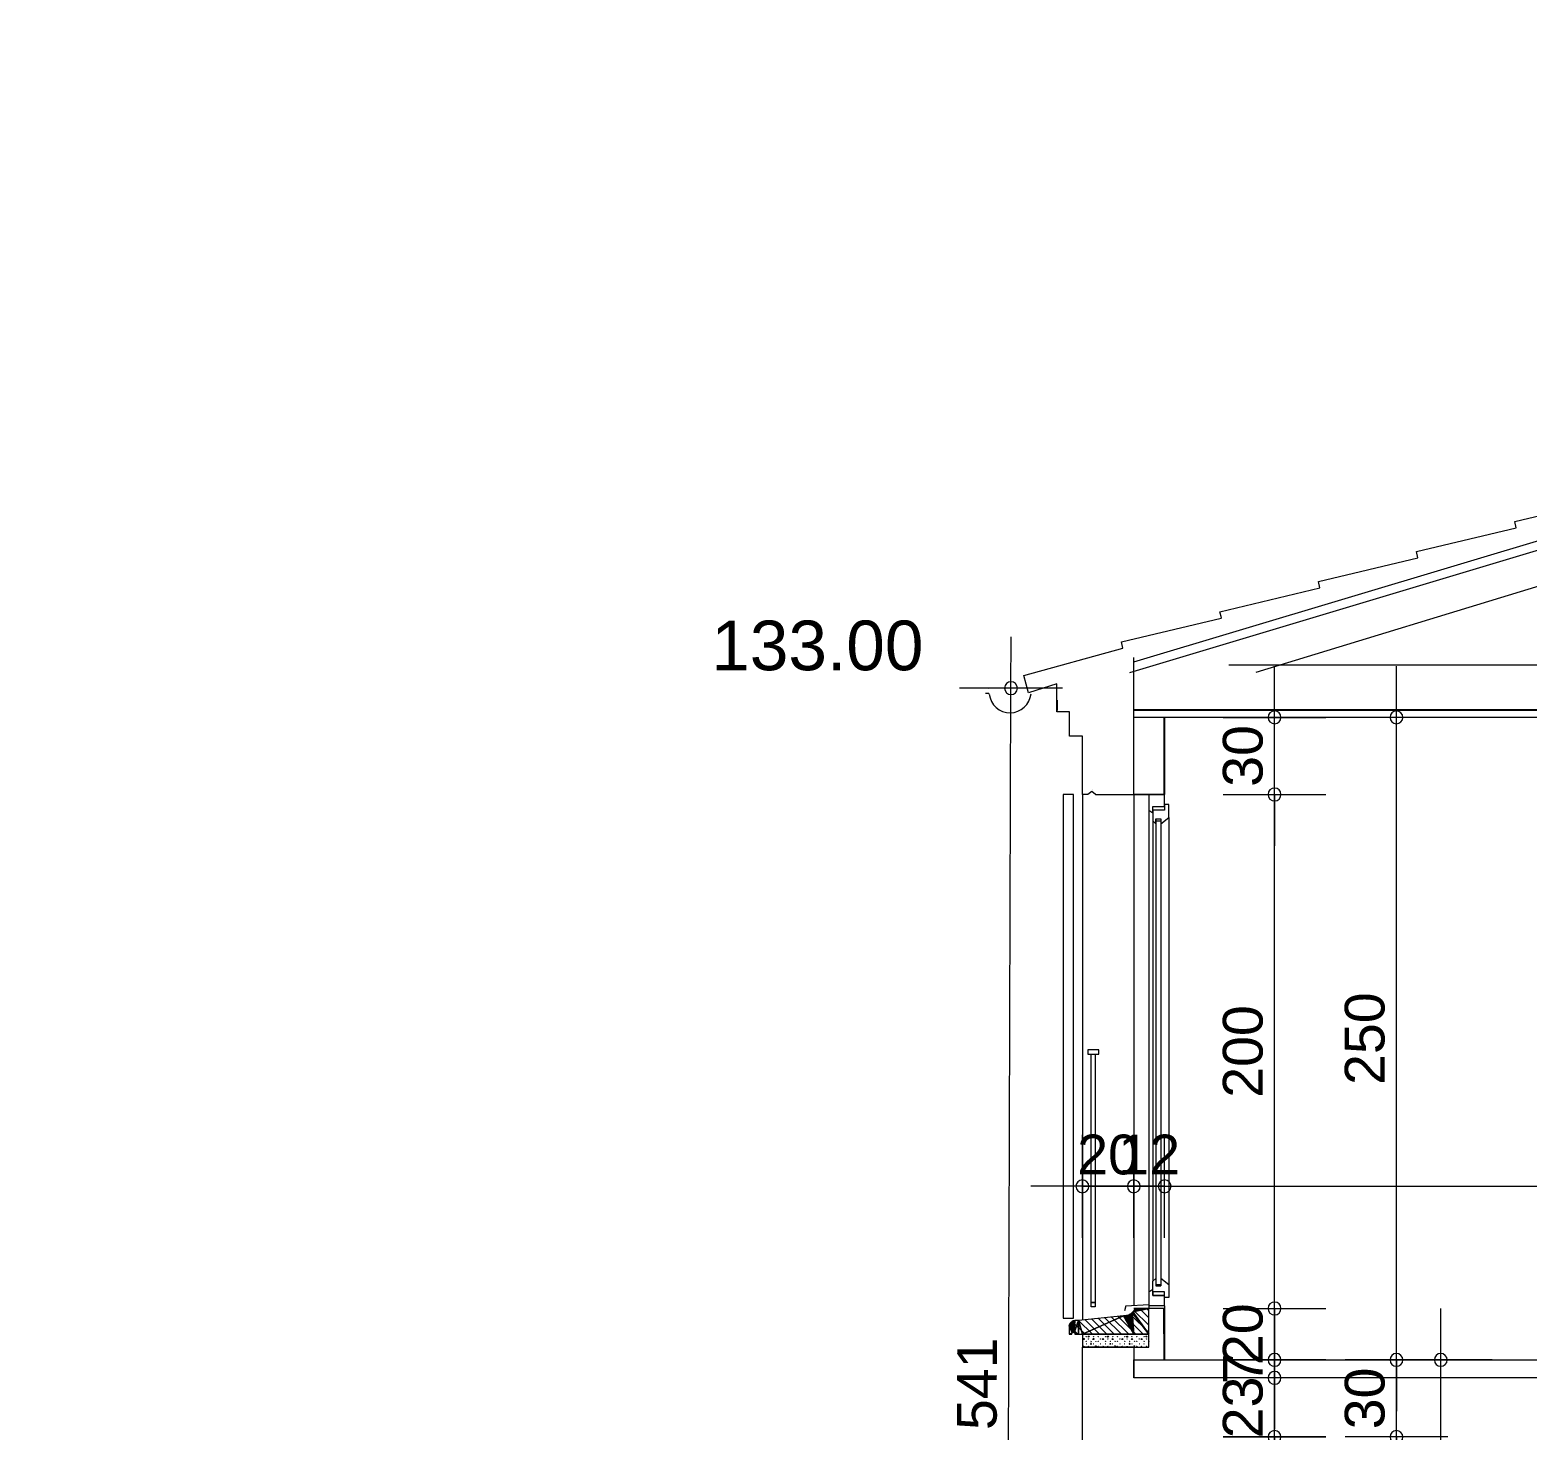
# Model space of a CAD drawing. Header units: metres. Extents: x 1.8 to 61.8, y -53.3 to -11.3.
# Drawn here: x 28.05 to 33.88, y -33.85 to -28.4 of the extents above; entities that cross this region are included whole.
import ezdxf
from ezdxf.enums import TextEntityAlignment as Align

# ---------------------------------------------------------------- set-up
doc = ezdxf.new("R2010")
doc.units = ezdxf.units.M
doc.header["$MEASUREMENT"] = 0
for name, color, linetype in [('Calque commun', 7, 'Continuous'), ('Cotations', 7, 'Continuous'), ('Textes', 7, 'Continuous')]:
    doc.layers.add(name, color=color, linetype=linetype)
doc.styles.add('Arial10', font='arial.ttf', dxfattribs={"height": 0.154626})
doc.styles.add('Arial14', font='arial.ttf', dxfattribs={"height": 0.193282})

# ---------------------------------------------------------------- blocks, each defined once
blk = doc.blocks.new('new167')
at = {"layer": 'Cotations', "color": 14, "linetype": 'Continuous', "lineweight": 9}
blk.add_arc((0, 0), 0.5, 0, 359.9994, dxfattribs=at)
blk = doc.blocks.new('new168')
at = {"layer": 'Cotations', "color": 14, "linetype": 'Continuous', "lineweight": 9}
blk.add_arc((0, 0), 0.5, 0, 359.9994, dxfattribs=at)
blk = doc.blocks.new('DimLine57541')
at = {"layer": 'Cotations', "color": 14, "linetype": 'Continuous', "lineweight": 9}
for p, q in [((32.8973, -33.5783), (32.8973, -33.3783)), ((33.0973, -33.5783), (32.6973, -33.5783)), ((32.8973, -33.6483), (32.8973, -33.5783)), ((33.0973, -33.6483), (32.6973, -33.6483)), ((32.8973, -33.6483), (32.8973, -33.8483))]:
    blk.add_line(p, q, dxfattribs=at)
at = {"layer": 'Cotations', "color": 14, "linetype": 'Continuous', "lineweight": 9, "xscale": 0.05000000074505806, "yscale": 0.05000000074505806, "zscale": 0.05000000074505806}
for name, p, rotation in [('new168', (32.8973, -33.5783), -90.00000000000001), ('new167', (32.8973, -33.6483), 90)]:
    blk.add_blockref(name, p, dxfattribs=dict(at, rotation=rotation))
at = {"layer": 'Cotations', "color": 7, "linetype": 'Continuous', "lineweight": 9, "style": 'Arial10'}
blk.add_text('7', height=0.1546, rotation=90, dxfattribs=at).set_placement((32.8973, -33.6133), align=Align.BOTTOM_CENTER)
blk = doc.blocks.new('new169')
at = {"layer": 'Cotations', "color": 14, "linetype": 'Continuous', "lineweight": 9}
blk.add_arc((0, 0), 0.5, 0, 359.9994, dxfattribs=at)
blk = doc.blocks.new('new170')
at = {"layer": 'Cotations', "color": 14, "linetype": 'Continuous', "lineweight": 9}
blk.add_arc((0, 0), 0.5, 0, 359.9994, dxfattribs=at)
blk = doc.blocks.new('DimLine57547')
at = {"layer": 'Cotations', "color": 14, "linetype": 'Continuous', "lineweight": 9}
for p, q in [((32.8973, -33.6483), (32.8973, -33.4483)), ((33.0973, -33.6483), (32.6973, -33.6483)), ((32.8973, -33.8783), (32.8973, -33.6483)), ((33.0973, -33.8783), (32.6973, -33.8783)), ((32.8973, -33.8783), (32.8973, -34.0783))]:
    blk.add_line(p, q, dxfattribs=at)
at = {"layer": 'Cotations', "color": 14, "linetype": 'Continuous', "lineweight": 9, "xscale": 0.05000000074505806, "yscale": 0.05000000074505806, "zscale": 0.05000000074505806}
for name, p, rotation in [('new170', (32.8973, -33.6483), -90.00000000000001), ('new169', (32.8973, -33.8783), 90)]:
    blk.add_blockref(name, p, dxfattribs=dict(at, rotation=rotation))
at = {"layer": 'Cotations', "color": 7, "linetype": 'Continuous', "lineweight": 9, "style": 'Arial10'}
blk.add_text('23', height=0.15463, rotation=90, dxfattribs=at).set_placement((32.8973, -33.7633), align=Align.BOTTOM_CENTER)
blk = doc.blocks.new('new173')
at = {"layer": 'Cotations', "color": 14, "linetype": 'Continuous', "lineweight": 9}
blk.add_arc((0, 0), 0.5, 0, 359.9994, dxfattribs=at)
blk = doc.blocks.new('new174')
at = {"layer": 'Cotations', "color": 14, "linetype": 'Continuous', "lineweight": 9}
blk.add_arc((0, 0), 0.5, 0, 359.9994, dxfattribs=at)
blk = doc.blocks.new('DimLine57559')
at = {"layer": 'Cotations', "color": 14, "linetype": 'Continuous', "lineweight": 9}
for p, q in [((33.3717, -31.0783), (33.3717, -30.8783)), ((33.5718, -31.0783), (33.1717, -31.0783)), ((33.3717, -33.5783), (33.3717, -31.0783)), ((33.5718, -33.5783), (33.1717, -33.5783)), ((33.3717, -33.5783), (33.3717, -33.7783))]:
    blk.add_line(p, q, dxfattribs=at)
at = {"layer": 'Cotations', "color": 14, "linetype": 'Continuous', "lineweight": 9, "xscale": 0.05000000074505806, "yscale": 0.05000000074505806, "zscale": 0.05000000074505806}
for name, p, rotation in [('new174', (33.3717, -31.0783), -90.00000000000001), ('new173', (33.3717, -33.5783), 90)]:
    blk.add_blockref(name, p, dxfattribs=dict(at, rotation=rotation))
at = {"layer": 'Cotations', "color": 7, "linetype": 'Continuous', "lineweight": 9, "style": 'Arial10'}
blk.add_text('250', height=0.15463, rotation=90, dxfattribs=at).set_placement((33.3717, -32.3283), align=Align.BOTTOM_CENTER)
blk = doc.blocks.new('new175')
at = {"layer": 'Cotations', "color": 14, "linetype": 'Continuous', "lineweight": 9}
blk.add_arc((0, 0), 0.5, 0, 359.9994, dxfattribs=at)
blk = doc.blocks.new('new176')
at = {"layer": 'Cotations', "color": 14, "linetype": 'Continuous', "lineweight": 9}
blk.add_arc((0, 0), 0.5, 0, 359.9994, dxfattribs=at)
blk = doc.blocks.new('DimLine57565')
at = {"layer": 'Cotations', "color": 14, "linetype": 'Continuous', "lineweight": 9}
for p, q in [((33.3717, -33.5783), (33.3717, -33.3783)), ((33.5718, -33.5783), (33.1717, -33.5783)), ((33.3717, -33.8783), (33.3717, -33.5783)), ((33.5718, -33.8783), (33.1717, -33.8783)), ((33.3717, -33.8783), (33.3717, -34.0783))]:
    blk.add_line(p, q, dxfattribs=at)
at = {"layer": 'Cotations', "color": 14, "linetype": 'Continuous', "lineweight": 9, "xscale": 0.05000000074505806, "yscale": 0.05000000074505806, "zscale": 0.05000000074505806}
for name, p, rotation in [('new176', (33.3717, -33.5783), -90.00000000000001), ('new175', (33.3717, -33.8783), 90)]:
    blk.add_blockref(name, p, dxfattribs=dict(at, rotation=rotation))
at = {"layer": 'Cotations', "color": 7, "linetype": 'Continuous', "lineweight": 9, "style": 'Arial10'}
blk.add_text('30', height=0.15463, rotation=90, dxfattribs=at).set_placement((33.3717, -33.7283), align=Align.BOTTOM_CENTER)
blk = doc.blocks.new('new177')
at = {"layer": 'Cotations', "color": 14, "linetype": 'Continuous', "lineweight": 9}
blk.add_arc((0, 0), 0.5, 0, 359.9994, dxfattribs=at)
blk = doc.blocks.new('new178')
at = {"layer": 'Cotations', "color": 14, "linetype": 'Continuous', "lineweight": 9}
blk.add_arc((0, 0), 0.5, 0, 359.9994, dxfattribs=at)
blk = doc.blocks.new('DimLine57571')
at = {"layer": 'Cotations', "color": 14, "linetype": 'Continuous', "lineweight": 9}
for p, q in [((33.3717, -33.8783), (33.3717, -33.6783)), ((33.5718, -33.8783), (33.1717, -33.8783)), ((33.3717, -36.3783), (33.3717, -33.8783)), ((33.5718, -36.3783), (33.1717, -36.3783)), ((33.3717, -36.3783), (33.3717, -36.5783))]:
    blk.add_line(p, q, dxfattribs=at)
at = {"layer": 'Cotations', "color": 14, "linetype": 'Continuous', "lineweight": 9, "xscale": 0.05000000074505806, "yscale": 0.05000000074505806, "zscale": 0.05000000074505806}
for name, p, rotation in [('new178', (33.3717, -33.8783), -90.00000000000001), ('new177', (33.3717, -36.3783), 90)]:
    blk.add_blockref(name, p, dxfattribs=dict(at, rotation=rotation))
at = {"layer": 'Cotations', "color": 7, "linetype": 'Continuous', "lineweight": 9, "style": 'Arial10'}
blk.add_text('250', height=0.15463, rotation=90, dxfattribs=at).set_placement((33.3717, -35.1283), align=Align.BOTTOM_CENTER)
blk = doc.blocks.new('new185')
at = {"layer": 'Cotations', "color": 14, "linetype": 'Continuous', "lineweight": 9}
blk.add_arc((0, 0), 0.5, 0, 359.9994, dxfattribs=at)
blk = doc.blocks.new('new186')
at = {"layer": 'Cotations', "color": 14, "linetype": 'Continuous', "lineweight": 9}
blk.add_arc((0, 0), 0.5, 0, 359.9994, dxfattribs=at)
blk = doc.blocks.new('DimLine57665')
at = {"layer": 'Cotations', "color": 14, "linetype": 'Continuous', "lineweight": 9}
for p, q in [((32.8973, -33.3783), (32.8973, -33.1783)), ((32.6973, -33.3783), (33.0973, -33.3783)), ((32.8973, -33.5783), (32.8973, -33.3783)), ((32.6973, -33.5783), (33.0973, -33.5783)), ((32.8973, -33.5783), (32.8973, -33.7783))]:
    blk.add_line(p, q, dxfattribs=at)
at = {"layer": 'Cotations', "color": 14, "linetype": 'Continuous', "lineweight": 9, "xscale": 0.05000000074505806, "yscale": 0.05000000074505806, "zscale": 0.05000000074505806}
for name, p, rotation in [('new186', (32.8973, -33.3783), -90.00000000000001), ('new185', (32.8973, -33.5783), 90)]:
    blk.add_blockref(name, p, dxfattribs=dict(at, rotation=rotation))
at = {"layer": 'Cotations', "color": 7, "linetype": 'Continuous', "lineweight": 9, "style": 'Arial10'}
blk.add_text('20', height=0.15463, rotation=90, dxfattribs=at).set_placement((32.8973, -33.4783), align=Align.BOTTOM_CENTER)
blk = doc.blocks.new('new187')
at = {"layer": 'Cotations', "color": 14, "linetype": 'Continuous', "lineweight": 9}
blk.add_arc((0, 0), 0.5, 0, 359.9994, dxfattribs=at)
blk = doc.blocks.new('new188')
at = {"layer": 'Cotations', "color": 14, "linetype": 'Continuous', "lineweight": 9}
blk.add_arc((0, 0), 0.5, 0, 359.9994, dxfattribs=at)
blk = doc.blocks.new('DimLine57671')
at = {"layer": 'Cotations', "color": 14, "linetype": 'Continuous', "lineweight": 9}
for p, q in [((32.8973, -31.3783), (32.8973, -31.1783)), ((32.6973, -31.3783), (33.0973, -31.3783)), ((32.8973, -33.3783), (32.8973, -31.3783)), ((32.6973, -33.3783), (33.0973, -33.3783)), ((32.8973, -33.3783), (32.8973, -33.5783))]:
    blk.add_line(p, q, dxfattribs=at)
at = {"layer": 'Cotations', "color": 14, "linetype": 'Continuous', "lineweight": 9, "xscale": 0.05000000074505806, "yscale": 0.05000000074505806, "zscale": 0.05000000074505806}
for name, p, rotation in [('new188', (32.8973, -31.3783), -90.00000000000001), ('new187', (32.8973, -33.3783), 90)]:
    blk.add_blockref(name, p, dxfattribs=dict(at, rotation=rotation))
at = {"layer": 'Cotations', "color": 7, "linetype": 'Continuous', "lineweight": 9, "style": 'Arial10'}
blk.add_text('200', height=0.15463, rotation=90, dxfattribs=at).set_placement((32.8973, -32.3783), align=Align.BOTTOM_CENTER)
blk = doc.blocks.new('new189')
at = {"layer": 'Cotations', "color": 14, "linetype": 'Continuous', "lineweight": 9}
blk.add_arc((0, 0), 0.5, 0, 359.9994, dxfattribs=at)
blk = doc.blocks.new('new190')
at = {"layer": 'Cotations', "color": 14, "linetype": 'Continuous', "lineweight": 9}
blk.add_arc((0, 0), 0.5, 0, 359.9994, dxfattribs=at)
blk = doc.blocks.new('DimLine57677')
at = {"layer": 'Cotations', "color": 14, "linetype": 'Continuous', "lineweight": 9}
for p, q in [((32.8973, -31.0783), (32.8973, -30.8783)), ((32.6973, -31.0783), (33.0973, -31.0783)), ((32.8973, -31.3783), (32.8973, -31.0783)), ((32.6973, -31.3783), (33.0973, -31.3783)), ((32.8973, -31.3783), (32.8973, -31.5783))]:
    blk.add_line(p, q, dxfattribs=at)
at = {"layer": 'Cotations', "color": 14, "linetype": 'Continuous', "lineweight": 9, "xscale": 0.05000000074505806, "yscale": 0.05000000074505806, "zscale": 0.05000000074505806}
for name, p, rotation in [('new190', (32.8973, -31.0783), -90.00000000000001), ('new189', (32.8973, -31.3783), 90)]:
    blk.add_blockref(name, p, dxfattribs=dict(at, rotation=rotation))
at = {"layer": 'Cotations', "color": 7, "linetype": 'Continuous', "lineweight": 9, "style": 'Arial10'}
blk.add_text('30', height=0.15463, rotation=90, dxfattribs=at).set_placement((32.8973, -31.2283), align=Align.BOTTOM_CENTER)
blk = doc.blocks.new('new191')
at = {"layer": 'Cotations', "color": 14, "linetype": 'Continuous', "lineweight": 9}
blk.add_arc((0, 0), 0.5, 0, 359.9994, dxfattribs=at)
blk = doc.blocks.new('new192')
at = {"layer": 'Cotations', "color": 14, "linetype": 'Continuous', "lineweight": 9}
blk.add_arc((0, 0), 0.5, 0, 359.9994, dxfattribs=at)
blk = doc.blocks.new('DimLine57688')
at = {"layer": 'Cotations', "color": 14, "linetype": 'Continuous', "lineweight": 9}
for p, q in [((32.8973, -33.8783), (32.8973, -33.6783)), ((32.6973, -33.8783), (33.0973, -33.8783)), ((32.8973, -34.1783), (32.8973, -33.8783)), ((32.6973, -34.1783), (33.0973, -34.1783)), ((32.8973, -34.1783), (32.8973, -34.3783))]:
    blk.add_line(p, q, dxfattribs=at)
at = {"layer": 'Cotations', "color": 14, "linetype": 'Continuous', "lineweight": 9, "xscale": 0.05000000074505806, "yscale": 0.05000000074505806, "zscale": 0.05000000074505806}
for name, p, rotation in [('new192', (32.8973, -33.8783), -90.00000000000001), ('new191', (32.8973, -34.1783), 90)]:
    blk.add_blockref(name, p, dxfattribs=dict(at, rotation=rotation))
at = {"layer": 'Cotations', "color": 7, "linetype": 'Continuous', "lineweight": 9, "style": 'Arial10'}
blk.add_text('30', height=0.15463, rotation=90, dxfattribs=at).set_placement((32.8973, -34.0283), align=Align.BOTTOM_CENTER)
blk = doc.blocks.new('new209')
at = {"layer": 'Cotations', "color": 14, "linetype": 'Continuous', "lineweight": 9}
blk.add_arc((0, 0), 0.5, 0, 359.9994, dxfattribs=at)
blk = doc.blocks.new('new210')
at = {"layer": 'Cotations', "color": 14, "linetype": 'Continuous', "lineweight": 9}
blk.add_arc((0, 0), 0.5, 0, 359.9994, dxfattribs=at)
blk = doc.blocks.new('DimLine57781')
at = {"layer": 'Cotations', "color": 14, "linetype": 'Continuous', "lineweight": 9}
for p, q in [((33.5442, -33.5783), (33.5442, -33.3783)), ((33.7442, -33.5783), (33.3442, -33.5783)), ((33.5442, -36.3783), (33.5442, -33.5783)), ((33.7442, -36.3783), (33.3442, -36.3783)), ((33.5442, -36.3783), (33.5442, -36.5783))]:
    blk.add_line(p, q, dxfattribs=at)
at = {"layer": 'Cotations', "color": 14, "linetype": 'Continuous', "lineweight": 9, "xscale": 0.05000000074505806, "yscale": 0.05000000074505806, "zscale": 0.05000000074505806}
for name, p, rotation in [('new210', (33.5442, -33.5783), -90.00000000000001), ('new209', (33.5442, -36.3783), 90)]:
    blk.add_blockref(name, p, dxfattribs=dict(at, rotation=rotation))
at = {"layer": 'Cotations', "color": 7, "linetype": 'Continuous', "lineweight": 9, "style": 'Arial10'}
blk.add_text('280', height=0.15463, rotation=90, dxfattribs=at).set_placement((33.5441, -34.9783), align=Align.BOTTOM_CENTER)
blk = doc.blocks.new('new217')
at = {"layer": 'Cotations', "color": 14, "linetype": 'Continuous', "lineweight": 9}
blk.add_arc((0, 0), 0.5, 0, 359.9994, dxfattribs=at)
blk = doc.blocks.new('new218')
at = {"layer": 'Cotations', "color": 14, "linetype": 'Continuous', "lineweight": 9}
blk.add_arc((0, 0), 0.5, 0, 359.9994, dxfattribs=at)
blk = doc.blocks.new('DimLine57805')
at = {"layer": 'Cotations', "color": 14, "linetype": 'Continuous', "lineweight": 9}
for p, q in [((32.3497, -33.1028), (32.3497, -32.7028)), ((32.4697, -33.1028), (32.4697, -32.7028)), ((32.3497, -32.9028), (32.1497, -32.9028)), ((32.3497, -32.9028), (32.4697, -32.9028)), ((32.4697, -32.9028), (32.6698, -32.9028))]:
    blk.add_line(p, q, dxfattribs=at)
at = {"layer": 'Cotations', "color": 14, "linetype": 'Continuous', "lineweight": 9, "xscale": 0.05000000074505806, "yscale": 0.05000000074505806, "zscale": 0.05000000074505806}
blk.add_blockref('new217', (32.3498, -32.9028), dxfattribs=at)
at = {"layer": 'Cotations', "color": 14, "linetype": 'Continuous', "lineweight": 9, "xscale": 0.05000000074505806, "yscale": 0.05000000074505806, "zscale": 0.05000000074505806, "rotation": 180}
blk.add_blockref('new218', (32.4697, -32.9028), dxfattribs=at)
at = {"layer": 'Cotations', "color": 7, "linetype": 'Continuous', "lineweight": 9, "style": 'Arial10'}
blk.add_text('12', height=0.15463, dxfattribs=at).set_placement((32.4097, -32.9028), align=Align.BOTTOM_CENTER)
blk = doc.blocks.new('new219')
at = {"layer": 'Cotations', "color": 14, "linetype": 'Continuous', "lineweight": 9}
blk.add_arc((0, 0), 0.5, 0, 359.9994, dxfattribs=at)
blk = doc.blocks.new('new220')
at = {"layer": 'Cotations', "color": 14, "linetype": 'Continuous', "lineweight": 9}
blk.add_arc((0, 0), 0.5, 0, 359.9994, dxfattribs=at)
blk = doc.blocks.new('DimLine57811')
at = {"layer": 'Cotations', "color": 14, "linetype": 'Continuous', "lineweight": 9}
for p, q in [((32.1497, -33.1028), (32.1497, -32.7028)), ((32.3497, -33.1028), (32.3497, -32.7028)), ((32.1497, -32.9028), (31.9497, -32.9028)), ((32.1497, -32.9028), (32.3497, -32.9028)), ((32.3497, -32.9028), (32.5497, -32.9028))]:
    blk.add_line(p, q, dxfattribs=at)
at = {"layer": 'Cotations', "color": 14, "linetype": 'Continuous', "lineweight": 9, "xscale": 0.05000000074505806, "yscale": 0.05000000074505806, "zscale": 0.05000000074505806}
blk.add_blockref('new219', (32.1498, -32.9028), dxfattribs=at)
at = {"layer": 'Cotations', "color": 14, "linetype": 'Continuous', "lineweight": 9, "xscale": 0.05000000074505806, "yscale": 0.05000000074505806, "zscale": 0.05000000074505806, "rotation": 180}
blk.add_blockref('new220', (32.3498, -32.9028), dxfattribs=at)
at = {"layer": 'Cotations', "color": 7, "linetype": 'Continuous', "lineweight": 9, "style": 'Arial10'}
blk.add_text('20', height=0.15463, dxfattribs=at).set_placement((32.2497, -32.9028), align=Align.BOTTOM_CENTER)
blk = doc.blocks.new('new221')
at = {"layer": 'Cotations', "color": 14, "linetype": 'Continuous', "lineweight": 9}
blk.add_arc((0, 0), 0.5, 0, 359.9994, dxfattribs=at)
blk = doc.blocks.new('DimLine57818')
at = {"layer": 'Cotations', "color": 14, "linetype": 'Continuous', "lineweight": 9}
for p, q in [((32.4697, -33.1028), (32.4697, -32.7028)), ((32.4697, -32.9028), (32.2697, -32.9028)), ((32.4697, -32.9028), (40.8314, -32.9028))]:
    blk.add_line(p, q, dxfattribs=at)
at = {"layer": 'Cotations', "color": 14, "linetype": 'Continuous', "lineweight": 9, "xscale": 0.05000000074505806, "yscale": 0.05000000074505806, "zscale": 0.05000000074505806}
blk.add_blockref('new221', (32.4697, -32.9028), dxfattribs=at)
blk = doc.blocks.new('new223')
at = {"layer": 'Cotations', "color": 14, "linetype": 'Continuous', "lineweight": 9}
blk.add_arc((0, 0), 0.5, 0, 359.9994, dxfattribs=at)
blk = doc.blocks.new('new224')
at = {"layer": 'Cotations', "color": 14, "linetype": 'Continuous', "lineweight": 9}
blk.add_arc((0, 0), 0.5, 0, 359.9994, dxfattribs=at)
blk = doc.blocks.new('DimLine57830')
at = {"layer": 'Cotations', "color": 14, "linetype": 'Continuous', "lineweight": 9}
for p, q in [((31.8719, -30.9645), (31.8725, -30.7645)), ((32.0719, -30.9645), (31.6719, -30.9645)), ((31.8545, -36.3783), (31.8719, -30.9645)), ((32.0545, -36.3783), (31.6545, -36.3783)), ((31.8545, -36.3783), (31.8538, -36.5783))]:
    blk.add_line(p, q, dxfattribs=at)
at = {"layer": 'Cotations', "color": 14, "linetype": 'Continuous', "lineweight": 9, "zscale": 0.05000000074505806}
for name, p, xscale, yscale, rotation in [('new224', (31.8719, -30.9645), 0.04999999923195605, 0.04999999923195605, -90.18450929440242), ('new223', (31.8545, -36.3783), 0.04999999921049399, 0.04999999921049399, 89.81549834283018)]:
    blk.add_blockref(name, p, dxfattribs=dict(at, xscale=xscale, yscale=yscale, rotation=rotation))
at = {"layer": 'Cotations', "color": 7, "linetype": 'Continuous', "lineweight": 9, "style": 'Arial10'}
blk.add_text('541', height=0.15463, rotation=89.81558, dxfattribs=at).set_placement((31.8631, -33.6714), align=Align.BOTTOM_CENTER)
blk = doc.blocks.new('hatch26')
at = {"layer": 'Calque commun', "color": 7, "linetype": 'Continuous', "lineweight": 9}
for p, q in [((32.4083, -33.4153), (32.3713, -33.3783)), ((32.4083, -33.387), (32.3996, -33.3783)), ((32.1601, -33.4783), (32.1103, -33.4284)), ((32.1884, -33.4783), (32.1347, -33.4246)), ((32.2167, -33.4783), (32.1604, -33.422)), ((32.245, -33.4783), (32.1862, -33.4195)), ((32.2733, -33.4783), (32.2119, -33.4169)), ((32.3016, -33.4783), (32.2376, -33.4143)), ((32.3298, -33.4783), (32.2633, -33.4118)), ((32.3581, -33.4783), (32.289, -33.4092)), ((32.3864, -33.4783), (32.3151, -33.407)), ((32.4083, -33.4719), (32.3362, -33.3998)), ((32.4083, -33.4436), (32.3503, -33.3856)), ((32.1036, -33.4783), (32.0983, -33.473)), ((32.1319, -33.4783), (32.0984, -33.4448))]:
    blk.add_line(p, q, dxfattribs=at)
at = {"layer": 'Calque commun', "color": 7, "linetype": 'Continuous', "lineweight": 18}
mesh = blk.add_polyface(dxfattribs=at)
corners = [(32.1088, -33.4739), (32.1096, -33.4727), (32.0983, -33.4783), (32.3507, -33.385), (32.3486, -33.3882), (32.4083, -33.3783), (32.1203, -33.4255), (32.116, -33.4262), (32.1164, -33.4711), (32.115, -33.4707), (32.0987, -33.4433), (32.0983, -33.4454), (32.1497, -33.4783), (32.3497, -33.4783), (32.3094, -33.4072), (32.1204, -33.4768), (32.1203, -33.4783), (32.1348, -33.4783), (32.1107, -33.4717), (32.3207, -33.4062), (32.317, -33.4069), (32.1083, -33.4296), (32.1066, -33.4309), (32.3437, -33.3939), (32.3409, -33.3964), (32.3314, -33.4026), (32.3279, -33.4041), (32.3525, -33.3817), (32.0993, -33.4413), (32.1011, -33.4374), (32.1001, -33.4393), (32.1178, -33.4717), (32.1348, -33.4246), (32.1035, -33.4339), (32.1022, -33.4356), (32.3132, -33.4072), (32.1189, -33.4727), (32.3462, -33.3911), (32.4083, -33.4783), (32.1081, -33.4768), (32.1083, -33.4753), (32.3379, -33.3987), (32.3243, -33.4053), (32.1181, -33.4257), (32.1101, -33.4285), (32.1135, -33.4707), (32.105, -33.4323), (32.3347, -33.4008), (32.1197, -33.4739), (32.1203, -33.4753), (32.354, -33.3783), (32.114, -33.4268), (32.1121, -33.4711), (32.1083, -33.4783), (32.112, -33.4275)]
mesh.append_faces([[corners[k] for k in face] for face in [(6, 31, 32), (5, 37, 38)]], dxfattribs={"vtx0": -1, "vtx1": -1, "color": 7})
mesh.append_faces([[corners[k] for k in face] for face in [(6, 7, 8), (9, 29, 28), (32, 31, 17), (9, 22, 33), (8, 51, 44)]], dxfattribs={"vtx0": -1, "vtx1": -1, "vtx2": -1, "color": 7})
mesh.append_faces([[corners[k] for k in face] for face in [(9, 10, 11), (9, 21, 22), (5, 27, 3), (9, 28, 10), (1, 11, 2), (9, 33, 34), (13, 35, 14), (17, 31, 36), (2, 39, 40), (13, 26, 42), (32, 17, 12), (23, 13, 38), (8, 44, 21), (2, 40, 0), (17, 36, 48), (13, 42, 19), (9, 34, 29), (6, 8, 31)]], dxfattribs={"vtx0": -1, "vtx2": -1, "color": 7})
mesh.append_faces([[corners[k] for k in face] for face in [(0, 1, 2), (3, 4, 5), (12, 13, 14), (1, 18, 11), (19, 20, 13), (23, 24, 13), (25, 26, 13), (24, 41, 13), (45, 9, 11), (47, 25, 13), (48, 49, 17), (37, 23, 38), (7, 51, 8), (18, 52, 11), (41, 47, 13), (52, 45, 11), (4, 37, 5), (9, 8, 21), (20, 35, 13), (14, 32, 12), (49, 15, 17)]], dxfattribs={"vtx1": -1, "vtx2": -1, "color": 7})
mesh.append_faces([[corners[k] for k in face] for face in [(15, 16, 17), (29, 30, 28), (6, 43, 7), (22, 46, 33), (5, 50, 27), (2, 53, 39), (51, 54, 44)]], dxfattribs={"vtx2": -1, "color": 7})
blk = doc.blocks.new('Block57870')
at = {"layer": 'Calque commun', "color": 7, "linetype": 'Continuous', "lineweight": 9}
for p, q in [((32.1645, -33.4789), (32.1639, -33.4783)), ((32.1639, -33.4877), (32.1645, -33.487)), ((32.1645, -33.4883), (32.1639, -33.4877)), ((32.1651, -33.4783), (32.1645, -33.4789)), ((32.1645, -33.487), (32.1651, -33.4877)), ((32.1651, -33.4877), (32.1645, -33.4883)), ((32.172, -33.4877), (32.1729, -33.486)), ((32.1729, -33.4893), (32.172, -33.4877)), ((32.1729, -33.486), (32.1748, -33.486)), ((32.1748, -33.4893), (32.1729, -33.4893)), ((32.1748, -33.486), (32.1758, -33.4877)), ((32.1758, -33.4877), (32.1748, -33.4893)), ((32.192, -33.4877), (32.1926, -33.487)), ((32.1926, -33.4883), (32.192, -33.4877)), ((32.1926, -33.487), (32.1933, -33.4877)), ((32.1933, -33.4877), (32.1926, -33.4883)), ((32.2108, -33.4877), (32.2114, -33.487)), ((32.2114, -33.4883), (32.2108, -33.4877)), ((32.2114, -33.487), (32.212, -33.4877)), ((32.212, -33.4877), (32.2114, -33.4883)), ((32.2198, -33.4799), (32.2189, -33.4783)), ((32.2217, -33.4799), (32.2198, -33.4799)), ((32.2226, -33.4783), (32.2217, -33.4799)), ((32.2395, -33.4789), (32.2389, -33.4783)), ((32.2389, -33.4877), (32.2395, -33.487)), ((32.2395, -33.4883), (32.2389, -33.4877)), ((32.2401, -33.4783), (32.2395, -33.4789)), ((32.2395, -33.487), (32.2401, -33.4877)), ((32.2401, -33.4877), (32.2395, -33.4883)), ((32.247, -33.4877), (32.2479, -33.486)), ((32.2479, -33.4893), (32.247, -33.4877)), ((32.2479, -33.486), (32.2498, -33.486)), ((32.2498, -33.4893), (32.2479, -33.4893)), ((32.2498, -33.486), (32.2508, -33.4877)), ((32.2508, -33.4877), (32.2498, -33.4893)), ((32.267, -33.4877), (32.2676, -33.487)), ((32.2676, -33.4883), (32.267, -33.4877)), ((32.2676, -33.487), (32.2683, -33.4877)), ((32.2683, -33.4877), (32.2676, -33.4883)), ((32.2858, -33.4877), (32.2864, -33.487)), ((32.2864, -33.4883), (32.2858, -33.4877)), ((32.2864, -33.487), (32.287, -33.4877)), ((32.287, -33.4877), (32.2864, -33.4883)), ((32.2948, -33.4799), (32.2939, -33.4783)), ((32.2967, -33.4799), (32.2948, -33.4799)), ((32.2976, -33.4783), (32.2967, -33.4799)), ((32.3145, -33.4789), (32.3139, -33.4783)), ((32.3139, -33.4877), (32.3145, -33.487)), ((32.3145, -33.4883), (32.3139, -33.4877)), ((32.3151, -33.4783), (32.3145, -33.4789)), ((32.3145, -33.487), (32.3151, -33.4877)), ((32.3151, -33.4877), (32.3145, -33.4883)), ((32.322, -33.4877), (32.3229, -33.486)), ((32.3229, -33.4893), (32.322, -33.4877)), ((32.3229, -33.486), (32.3248, -33.486)), ((32.3248, -33.4893), (32.3229, -33.4893)), ((32.3248, -33.486), (32.3258, -33.4877)), ((32.3258, -33.4877), (32.3248, -33.4893)), ((32.342, -33.4877), (32.3426, -33.487)), ((32.3426, -33.4883), (32.342, -33.4877)), ((32.3426, -33.487), (32.3433, -33.4877)), ((32.3433, -33.4877), (32.3426, -33.4883)), ((32.3608, -33.4877), (32.3614, -33.487)), ((32.3614, -33.4883), (32.3608, -33.4877)), ((32.3614, -33.487), (32.362, -33.4877)), ((32.362, -33.4877), (32.3614, -33.4883)), ((32.3698, -33.4799), (32.3689, -33.4783)), ((32.3717, -33.4799), (32.3698, -33.4799)), ((32.3726, -33.4783), (32.3717, -33.4799)), ((32.3895, -33.4789), (32.3889, -33.4783)), ((32.3889, -33.4877), (32.3895, -33.487)), ((32.3895, -33.4883), (32.3889, -33.4877)), ((32.3901, -33.4783), (32.3895, -33.4789)), ((32.3895, -33.487), (32.3901, -33.4877)), ((32.3901, -33.4877), (32.3895, -33.4883)), ((32.397, -33.4877), (32.3979, -33.486)), ((32.3979, -33.4893), (32.397, -33.4877)), ((32.3979, -33.486), (32.3998, -33.486)), ((32.3998, -33.4893), (32.3979, -33.4893)), ((32.3998, -33.486), (32.4008, -33.4877)), ((32.4008, -33.4877), (32.3998, -33.4893)), ((32.1533, -33.4971), (32.1542, -33.4954)), ((32.1542, -33.4987), (32.1533, -33.4971)), ((32.1542, -33.4954), (32.1561, -33.4954)), ((32.1561, -33.4987), (32.1542, -33.4987)), ((32.1545, -33.5252), (32.1551, -33.5245)), ((32.1551, -33.5258), (32.1545, -33.5252)), ((32.1551, -33.5245), (32.1558, -33.5252)), ((32.1558, -33.5252), (32.1551, -33.5258)), ((32.1561, -33.4954), (32.157, -33.4971)), ((32.157, -33.4971), (32.1561, -33.4987)), ((32.1639, -33.5064), (32.1645, -33.5058)), ((32.1645, -33.507), (32.1639, -33.5064)), ((32.1639, -33.5158), (32.1645, -33.5152)), ((32.1645, -33.5164), (32.1639, -33.5158)), ((32.1645, -33.5058), (32.1651, -33.5064)), ((32.1651, -33.5064), (32.1645, -33.507)), ((32.1645, -33.5152), (32.1651, -33.5158)), ((32.1651, -33.5158), (32.1645, -33.5164)), ((32.1733, -33.4971), (32.1739, -33.4964)), ((32.1739, -33.4977), (32.1733, -33.4971)), ((32.1733, -33.5252), (32.1739, -33.5245)), ((32.1739, -33.5258), (32.1733, -33.5252)), ((32.1739, -33.4964), (32.1745, -33.4971)), ((32.1745, -33.4971), (32.1739, -33.4977)), ((32.1739, -33.5245), (32.1745, -33.5252)), ((32.1745, -33.5252), (32.1739, -33.5258)), ((32.1823, -33.5142), (32.1814, -33.5158)), ((32.1814, -33.5158), (32.1823, -33.5174)), ((32.1833, -33.5142), (32.1823, -33.5142)), ((32.1823, -33.5174), (32.1833, -33.5174)), ((32.1833, -33.5058), (32.1826, -33.5064)), ((32.1826, -33.5064), (32.1833, -33.507)), ((32.1833, -33.5058), (32.1839, -33.5064)), ((32.1839, -33.5064), (32.1833, -33.507)), ((32.1833, -33.5142), (32.1842, -33.5142)), ((32.1842, -33.5174), (32.1833, -33.5174)), ((32.1842, -33.5142), (32.1851, -33.5158)), ((32.1851, -33.5158), (32.1842, -33.5174)), ((32.1908, -33.4971), (32.1917, -33.4954)), ((32.1917, -33.4987), (32.1908, -33.4971)), ((32.1917, -33.4954), (32.1936, -33.4954)), ((32.1936, -33.4987), (32.1917, -33.4987)), ((32.192, -33.5158), (32.1926, -33.5152)), ((32.1926, -33.5164), (32.192, -33.5158)), ((32.1926, -33.5152), (32.1933, -33.5158)), ((32.1933, -33.5158), (32.1926, -33.5164)), ((32.1936, -33.4954), (32.1945, -33.4971)), ((32.1945, -33.4971), (32.1936, -33.4987)), ((32.2001, -33.5252), (32.2011, -33.5236)), ((32.2011, -33.5268), (32.2001, -33.5252)), ((32.2011, -33.5236), (32.2029, -33.5236)), ((32.2029, -33.5268), (32.2011, -33.5268)), ((32.2014, -33.5064), (32.202, -33.5058)), ((32.202, -33.507), (32.2014, -33.5064)), ((32.202, -33.5058), (32.2026, -33.5064)), ((32.2026, -33.5064), (32.202, -33.507)), ((32.2029, -33.5236), (32.2039, -33.5252)), ((32.2039, -33.5252), (32.2029, -33.5268)), ((32.2108, -33.5064), (32.2114, -33.5058)), ((32.2114, -33.507), (32.2108, -33.5064)), ((32.2108, -33.5252), (32.2114, -33.5245)), ((32.2114, -33.5258), (32.2108, -33.5252)), ((32.2114, -33.5058), (32.212, -33.5064)), ((32.212, -33.5064), (32.2114, -33.507)), ((32.2114, -33.5245), (32.212, -33.5252)), ((32.212, -33.5252), (32.2114, -33.5258)), ((32.2201, -33.4971), (32.2208, -33.4964)), ((32.2208, -33.4977), (32.2201, -33.4971)), ((32.2201, -33.5158), (32.2208, -33.5152)), ((32.2208, -33.5164), (32.2201, -33.5158)), ((32.2208, -33.4964), (32.2214, -33.4971)), ((32.2214, -33.4971), (32.2208, -33.4977)), ((32.2208, -33.5152), (32.2214, -33.5158)), ((32.2214, -33.5158), (32.2208, -33.5164)), ((32.2283, -33.4971), (32.2292, -33.4954)), ((32.2292, -33.4987), (32.2283, -33.4971)), ((32.2292, -33.4954), (32.2311, -33.4954)), ((32.2311, -33.4987), (32.2292, -33.4987)), ((32.2295, -33.5252), (32.2301, -33.5245)), ((32.2301, -33.5258), (32.2295, -33.5252)), ((32.2301, -33.5245), (32.2308, -33.5252)), ((32.2308, -33.5252), (32.2301, -33.5258)), ((32.2311, -33.4954), (32.232, -33.4971)), ((32.232, -33.4971), (32.2311, -33.4987)), ((32.2389, -33.5064), (32.2395, -33.5058)), ((32.2395, -33.507), (32.2389, -33.5064)), ((32.2389, -33.5158), (32.2395, -33.5152)), ((32.2395, -33.5164), (32.2389, -33.5158)), ((32.2395, -33.5058), (32.2401, -33.5064)), ((32.2401, -33.5064), (32.2395, -33.507)), ((32.2395, -33.5152), (32.2401, -33.5158)), ((32.2401, -33.5158), (32.2395, -33.5164)), ((32.2483, -33.4971), (32.2489, -33.4964)), ((32.2489, -33.4977), (32.2483, -33.4971)), ((32.2483, -33.5252), (32.2489, -33.5245)), ((32.2489, -33.5258), (32.2483, -33.5252)), ((32.2489, -33.4964), (32.2495, -33.4971)), ((32.2495, -33.4971), (32.2489, -33.4977)), ((32.2489, -33.5245), (32.2495, -33.5252)), ((32.2495, -33.5252), (32.2489, -33.5258)), ((32.2573, -33.5142), (32.2564, -33.5158)), ((32.2564, -33.5158), (32.2573, -33.5174)), ((32.2583, -33.5142), (32.2573, -33.5142)), ((32.2573, -33.5174), (32.2583, -33.5174)), ((32.2583, -33.5058), (32.2576, -33.5064)), ((32.2576, -33.5064), (32.2583, -33.507)), ((32.2583, -33.5058), (32.2589, -33.5064)), ((32.2589, -33.5064), (32.2583, -33.507)), ((32.2583, -33.5142), (32.2592, -33.5142)), ((32.2592, -33.5174), (32.2583, -33.5174)), ((32.2592, -33.5142), (32.2601, -33.5158)), ((32.2601, -33.5158), (32.2592, -33.5174)), ((32.2658, -33.4971), (32.2667, -33.4954)), ((32.2667, -33.4987), (32.2658, -33.4971)), ((32.2667, -33.4954), (32.2686, -33.4954)), ((32.2686, -33.4987), (32.2667, -33.4987)), ((32.267, -33.5158), (32.2676, -33.5152)), ((32.2676, -33.5164), (32.267, -33.5158)), ((32.2676, -33.5152), (32.2683, -33.5158)), ((32.2683, -33.5158), (32.2676, -33.5164)), ((32.2686, -33.4954), (32.2695, -33.4971)), ((32.2695, -33.4971), (32.2686, -33.4987)), ((32.2751, -33.5252), (32.2761, -33.5236)), ((32.2761, -33.5268), (32.2751, -33.5252)), ((32.2761, -33.5236), (32.2779, -33.5236)), ((32.2779, -33.5268), (32.2761, -33.5268)), ((32.2764, -33.5064), (32.277, -33.5058)), ((32.277, -33.507), (32.2764, -33.5064)), ((32.277, -33.5058), (32.2776, -33.5064)), ((32.2776, -33.5064), (32.277, -33.507)), ((32.2779, -33.5236), (32.2789, -33.5252)), ((32.2789, -33.5252), (32.2779, -33.5268)), ((32.2858, -33.5064), (32.2864, -33.5058)), ((32.2864, -33.507), (32.2858, -33.5064)), ((32.2858, -33.5252), (32.2864, -33.5245)), ((32.2864, -33.5258), (32.2858, -33.5252)), ((32.2864, -33.5058), (32.287, -33.5064)), ((32.287, -33.5064), (32.2864, -33.507)), ((32.2864, -33.5245), (32.287, -33.5252)), ((32.287, -33.5252), (32.2864, -33.5258)), ((32.2951, -33.4971), (32.2958, -33.4964)), ((32.2958, -33.4977), (32.2951, -33.4971)), ((32.2951, -33.5158), (32.2958, -33.5152)), ((32.2958, -33.5164), (32.2951, -33.5158)), ((32.2958, -33.4964), (32.2964, -33.4971)), ((32.2964, -33.4971), (32.2958, -33.4977)), ((32.2958, -33.5152), (32.2964, -33.5158)), ((32.2964, -33.5158), (32.2958, -33.5164)), ((32.3033, -33.4971), (32.3042, -33.4954)), ((32.3042, -33.4987), (32.3033, -33.4971)), ((32.3042, -33.4954), (32.3061, -33.4954)), ((32.3061, -33.4987), (32.3042, -33.4987)), ((32.3045, -33.5252), (32.3051, -33.5245)), ((32.3051, -33.5258), (32.3045, -33.5252)), ((32.3051, -33.5245), (32.3058, -33.5252)), ((32.3058, -33.5252), (32.3051, -33.5258)), ((32.3061, -33.4954), (32.307, -33.4971)), ((32.307, -33.4971), (32.3061, -33.4987)), ((32.3139, -33.5064), (32.3145, -33.5058)), ((32.3145, -33.507), (32.3139, -33.5064)), ((32.3139, -33.5158), (32.3145, -33.5152)), ((32.3145, -33.5164), (32.3139, -33.5158)), ((32.3145, -33.5058), (32.3151, -33.5064)), ((32.3151, -33.5064), (32.3145, -33.507)), ((32.3145, -33.5152), (32.3151, -33.5158)), ((32.3151, -33.5158), (32.3145, -33.5164)), ((32.3233, -33.4971), (32.3239, -33.4964)), ((32.3239, -33.4977), (32.3233, -33.4971)), ((32.3233, -33.5252), (32.3239, -33.5245)), ((32.3239, -33.5258), (32.3233, -33.5252)), ((32.3239, -33.4964), (32.3245, -33.4971)), ((32.3245, -33.4971), (32.3239, -33.4977)), ((32.3239, -33.5245), (32.3245, -33.5252)), ((32.3245, -33.5252), (32.3239, -33.5258)), ((32.3323, -33.5142), (32.3314, -33.5158)), ((32.3314, -33.5158), (32.3323, -33.5174)), ((32.3333, -33.5142), (32.3323, -33.5142)), ((32.3323, -33.5174), (32.3333, -33.5174)), ((32.3333, -33.5058), (32.3326, -33.5064)), ((32.3326, -33.5064), (32.3333, -33.507)), ((32.3333, -33.5058), (32.3339, -33.5064)), ((32.3339, -33.5064), (32.3333, -33.507)), ((32.3333, -33.5142), (32.3342, -33.5142)), ((32.3342, -33.5174), (32.3333, -33.5174)), ((32.3342, -33.5142), (32.3351, -33.5158)), ((32.3351, -33.5158), (32.3342, -33.5174)), ((32.3408, -33.4971), (32.3417, -33.4954)), ((32.3417, -33.4987), (32.3408, -33.4971)), ((32.3417, -33.4954), (32.3436, -33.4954)), ((32.3436, -33.4987), (32.3417, -33.4987)), ((32.342, -33.5158), (32.3426, -33.5152)), ((32.3426, -33.5164), (32.342, -33.5158)), ((32.3426, -33.5152), (32.3433, -33.5158)), ((32.3433, -33.5158), (32.3426, -33.5164)), ((32.3436, -33.4954), (32.3445, -33.4971)), ((32.3445, -33.4971), (32.3436, -33.4987)), ((32.3501, -33.5252), (32.3511, -33.5236)), ((32.3511, -33.5268), (32.3501, -33.5252)), ((32.3511, -33.5236), (32.3529, -33.5236)), ((32.3529, -33.5268), (32.3511, -33.5268)), ((32.3514, -33.5064), (32.352, -33.5058)), ((32.352, -33.507), (32.3514, -33.5064)), ((32.352, -33.5058), (32.3526, -33.5064)), ((32.3526, -33.5064), (32.352, -33.507)), ((32.3529, -33.5236), (32.3539, -33.5252)), ((32.3539, -33.5252), (32.3529, -33.5268)), ((32.3608, -33.5064), (32.3614, -33.5058)), ((32.3614, -33.507), (32.3608, -33.5064)), ((32.3608, -33.5252), (32.3614, -33.5245)), ((32.3614, -33.5258), (32.3608, -33.5252)), ((32.3614, -33.5058), (32.362, -33.5064)), ((32.362, -33.5064), (32.3614, -33.507)), ((32.3614, -33.5245), (32.362, -33.5252)), ((32.362, -33.5252), (32.3614, -33.5258)), ((32.3701, -33.4971), (32.3708, -33.4964)), ((32.3708, -33.4977), (32.3701, -33.4971)), ((32.3701, -33.5158), (32.3708, -33.5152)), ((32.3708, -33.5164), (32.3701, -33.5158)), ((32.3708, -33.4964), (32.3714, -33.4971)), ((32.3714, -33.4971), (32.3708, -33.4977)), ((32.3708, -33.5152), (32.3714, -33.5158)), ((32.3714, -33.5158), (32.3708, -33.5164)), ((32.3783, -33.4971), (32.3792, -33.4954)), ((32.3792, -33.4987), (32.3783, -33.4971)), ((32.3792, -33.4954), (32.3811, -33.4954)), ((32.3811, -33.4987), (32.3792, -33.4987)), ((32.3795, -33.5252), (32.3801, -33.5245)), ((32.3801, -33.5258), (32.3795, -33.5252)), ((32.3801, -33.5245), (32.3808, -33.5252)), ((32.3808, -33.5252), (32.3801, -33.5258)), ((32.3811, -33.4954), (32.382, -33.4971)), ((32.382, -33.4971), (32.3811, -33.4987)), ((32.3889, -33.5064), (32.3895, -33.5058)), ((32.3895, -33.507), (32.3889, -33.5064)), ((32.3889, -33.5158), (32.3895, -33.5152)), ((32.3895, -33.5164), (32.3889, -33.5158)), ((32.3895, -33.5058), (32.3901, -33.5064)), ((32.3901, -33.5064), (32.3895, -33.507)), ((32.3895, -33.5152), (32.3901, -33.5158)), ((32.3901, -33.5158), (32.3895, -33.5164)), ((32.3983, -33.4971), (32.3989, -33.4964)), ((32.3989, -33.4977), (32.3983, -33.4971)), ((32.3983, -33.5252), (32.3989, -33.5245)), ((32.3989, -33.5258), (32.3983, -33.5252)), ((32.3989, -33.4964), (32.3995, -33.4971)), ((32.3995, -33.4971), (32.3989, -33.4977)), ((32.3989, -33.5245), (32.3995, -33.5252)), ((32.3995, -33.5252), (32.3989, -33.5258)), ((32.4073, -33.5142), (32.4064, -33.5158)), ((32.4064, -33.5158), (32.4073, -33.5174)), ((32.4083, -33.5142), (32.4073, -33.5142)), ((32.4073, -33.5174), (32.4083, -33.5174)), ((32.4083, -33.5058), (32.4076, -33.5064)), ((32.4076, -33.5064), (32.4083, -33.507))]:
    blk.add_line(p, q, dxfattribs=at)
blk = doc.blocks.new('pattern')
at = {"layer": 'Calque commun', "color": 0, "linetype": 'ByBlock', "lineweight": -2}
blk.add_blockref('Block57870', (0, 0), dxfattribs=at)
at = {"layer": 'Calque commun', "color": 7, "linetype": 'Continuous', "lineweight": 18}
mesh = blk.add_polyface(dxfattribs=at)
corners = [(32.4083, -33.4783), (32.1497, -33.4783), (32.1497, -33.5283), (32.4083, -33.5283)]
mesh.append_faces([[corners[k] for k in face] for face in [(0, 1, 2, 3)]], dxfattribs={"color": 7})

msp = doc.modelspace()

# ---------------------------------------------------------------- linework, layer by layer
at = {"layer": 'Calque commun', "color": 7, "linetype": 'Continuous', "lineweight": 18}
for p, q in [((32.3497, -30.8617), (36.6505, -29.5736)), ((32.3345, -30.9031), (36.6505, -29.6105)), ((32.3497, -31.0433), (32.3497, -30.8744)), ((31.7821, -30.9645), (31.7686, -30.9645)), ((31.7855, -30.9849), (31.7721, -30.9849)), ((31.7839, -30.966), (31.7821, -30.9645)), ((31.7873, -30.9864), (31.7855, -30.9849)), ((32.3497, -31.3783), (32.3497, -31.0433)), ((40.9514, -31.0483), (32.3497, -31.0483)), ((32.3497, -31.0783), (32.3497, -31.0483)), ((40.9514, -31.0783), (32.3497, -31.0783)), ((32.4697, -31.3783), (32.4697, -31.0783)), ((32.3497, -31.3783), (32.3497, -31.151)), ((32.1497, -31.2738), (32.1497, -31.2738)), ((32.1712, -31.3783), (32.1497, -31.3783)), ((32.1862, -31.3667), (32.1712, -31.3783)), ((32.2012, -31.3783), (32.1862, -31.3667)), ((32.2012, -31.3783), (32.3497, -31.3783)), ((32.4697, -33.3683), (32.4083, -33.3683)), ((32.4697, -33.3683), (32.4697, -33.5783)), ((32.3497, -33.5283), (32.1497, -33.5283)), ((32.1497, -34.1783), (32.1497, -33.5283)), ((32.3497, -33.5283), (32.3497, -33.6483)), ((40.9514, -33.6483), (32.3497, -33.6483))]:
    msp.add_line(p, q, dxfattribs=at)
at = {"layer": 'Calque commun', "color": 7, "linetype": 'Continuous', "lineweight": 9}
for p, q in [((32.8258, -30.9027), (36.6658, -29.7269)), ((32.719, -30.8741), (36.5407, -30.8741)), ((32.8258, -30.874), (36.5407, -30.874)), ((32.4697, -31.0783), (32.4697, -31.3783)), ((32.1497, -31.3783), (32.1497, -33.4231)), ((32.189, -31.3584), (32.189, -31.3584)), ((32.3463, -31.3783), (32.4697, -31.3783)), ((32.4697, -31.3783), (32.3497, -31.3783)), ((32.4697, -31.3783), (32.3497, -31.3783)), ((32.3497, -31.3783), (32.3497, -33.3654)), ((32.4083, -31.3783), (32.4083, -33.3783)), ((32.4697, -31.4248), (32.4697, -31.3783)), ((32.4083, -31.4248), (32.4083, -31.4398)), ((32.4083, -31.4398), (32.4233, -31.4498)), ((32.4233, -31.4398), (32.4233, -31.4248)), ((32.4233, -31.4248), (32.4697, -31.4248)), ((32.4233, -31.4498), (32.4233, -31.4398)), ((32.4697, -31.4398), (32.4233, -31.4398)), ((32.4233, -31.4398), (32.4233, -31.4805)), ((32.4863, -31.4178), (32.4697, -31.4178)), ((32.4697, -31.4178), (32.4697, -31.4398)), ((32.4863, -31.4678), (32.4863, -31.4178)), ((32.4233, -31.4805), (32.4355, -31.4921)), ((32.4233, -31.4805), (32.4233, -33.2725)), ((32.4355, -31.4805), (32.4355, -31.4725)), ((32.4355, -31.4725), (32.4555, -31.4725)), ((32.4355, -31.4725), (32.4355, -33.2906)), ((32.4355, -31.4921), (32.4355, -31.4805)), ((32.4355, -31.4805), (32.4555, -31.4805)), ((32.4555, -31.4921), (32.4863, -31.4678)), ((32.4555, -31.4725), (32.4555, -31.4921)), ((32.4555, -31.4725), (32.4555, -33.2906)), ((32.4863, -31.4678), (32.4863, -33.2853)), ((32.1842, -32.3881), (32.1992, -32.3881)), ((32.1842, -33.3548), (32.1842, -32.3881)), ((32.1992, -32.3881), (32.1992, -33.3548)), ((32.4233, -33.2725), (32.4355, -33.261)), ((32.4555, -33.2609), (32.4863, -33.2853)), ((32.4083, -33.3133), (32.4233, -33.3033)), ((32.4233, -33.3133), (32.4233, -33.2725)), ((32.4233, -33.3283), (32.4233, -33.3005)), ((32.4233, -33.3133), (32.4233, -33.3283)), ((32.4697, -33.3133), (32.4233, -33.3133)), ((32.4355, -33.2846), (32.4555, -33.2846)), ((32.4355, -33.2906), (32.4555, -33.2906)), ((32.4697, -33.3683), (32.4697, -33.3133)), ((32.4863, -33.2853), (32.4863, -33.3353)), ((32.1992, -33.3548), (32.1842, -33.3548)), ((32.3186, -33.3683), (32.3136, -33.3876)), ((32.3186, -33.3683), (32.4083, -33.3633)), ((32.3497, -33.3783), (32.3497, -33.3783)), ((32.4683, -33.3783), (32.3497, -33.3783)), ((32.4683, -33.3783), (32.3497, -33.3783)), ((32.3497, -33.3783), (32.354, -33.3783)), ((32.4697, -33.3283), (32.4233, -33.3283)), ((32.4233, -33.3283), (32.4697, -33.3283)), ((32.4863, -33.3353), (32.4697, -33.3353)), ((32.1348, -33.4783), (32.1497, -33.4783))]:
    msp.add_line(p, q, dxfattribs=at)
at = {"layer": 'Calque commun', "color": 5, "linetype": 'ByBlock', "lineweight": -2}
msp.add_line((32.3497, -31.0483), (40.9514, -31.0483), dxfattribs=at)
at = {"layer": 'Calque commun', "color": 3, "linetype": 'ByBlock', "lineweight": -2}
for p, q in [((32.4697, -31.3783), (32.4697, -31.0783)), ((32.4697, -33.5783), (32.4683, -33.3783))]:
    msp.add_line(p, q, dxfattribs=at)
at = {"layer": 'Calque commun', "color": 7, "linetype": 'Continuous', "lineweight": 18}
msp.add_arc((31.8687, -30.9785), 0.0817, 186.26149, 354.46364, dxfattribs=at)
at = {"layer": 'Cotations', "color": 7, "linetype": 'Continuous', "lineweight": 18}
msp.add_line((32.3497, -30.8744), (32.3497, -30.8455), dxfattribs=at)
at = {"layer": 'Cotations', "color": 20, "linetype": 'Continuous', "lineweight": 9}
msp.add_line((32.0527, -31.0521), (32.0527, -31.0115), dxfattribs=at)
at = {"layer": 'Cotations', "color": 6, "linetype": 'Continuous', "lineweight": 18}
msp.add_polyline3d([(32.1497, -31.3783, 0), (32.1497, -31.1509, 0), (32.0997, -31.1509, 0), (32.0997, -31.0567, 0), (32.0497, -31.0567, 0), (32.0497, -30.9483, 0), (31.9405, -30.9833, 0), (31.9225, -30.915, 0), (32.3065, -30.8092, 0), (32.3019, -30.7842, 0), (32.6892, -30.692, 0), (32.6912, -30.6915, 0), (32.6846, -30.6671, 0), (33.0739, -30.5744, 0), (33.068, -30.5497, 0), (33.4546, -30.4577, 0), (33.45, -30.4327, 0), (33.8373, -30.3405, 0), (33.8327, -30.3155, 0), (34.22, -30.2233, 0)], dxfattribs=at)

# ---------------------------------------------------------------- block references
at = {"layer": 'Calque commun', "color": 0, "linetype": 'ByBlock', "lineweight": -2}
for name in ['hatch26', 'pattern']:
    msp.add_blockref(name, (0, 0), dxfattribs=at)
at = {"layer": 'Cotations', "color": 14, "linetype": 'Continuous', "lineweight": 9}
for name in ['DimLine57830', 'DimLine57677', 'DimLine57559', 'DimLine57671', 'DimLine57811', 'DimLine57805', 'DimLine57818', 'DimLine57665', 'DimLine57541', 'DimLine57565', 'DimLine57781', 'DimLine57547', 'DimLine57688', 'DimLine57571']:
    msp.add_blockref(name, (0, 0), dxfattribs=at)

# ---------------------------------------------------------------- texts
at = {"layer": 'Textes', "color": 5, "linetype": 'ByBlock', "lineweight": -2, "style": 'Arial14'}
msp.add_text('133.00', height=0.19328, dxfattribs=at).set_placement((30.7055, -30.9528), align=Align.BOTTOM_LEFT)

# ---------------------------------------------------------------- meshes
at = {"layer": 'Calque commun', "color": 7, "linetype": 'Continuous', "lineweight": 9}
mesh = msp.add_polyface(dxfattribs=at)
corners = [(61.7636, -11.3086), (1.7636, -11.3086), (1.7636, -53.3086), (61.7636, -53.3086)]
mesh.append_faces([[corners[k] for k in face] for face in [(0, 1, 2, 3)]], dxfattribs={"color": 7})
mesh = msp.add_polyface(dxfattribs=at)
corners = [(32.1148, -31.3783), (32.0748, -31.3783), (32.0748, -33.4155), (32.1148, -33.4155)]
mesh.append_faces([[corners[k] for k in face] for face in [(0, 1, 2, 3)]], dxfattribs={"color": 7})
at = {"layer": 'Calque commun', "color": 7, "linetype": 'Continuous', "lineweight": 18}
mesh = msp.add_polyface(dxfattribs=at)
corners = [(32.2143, -32.3718), (32.1714, -32.3718), (32.1714, -32.3881), (32.2143, -32.3881)]
mesh.append_faces([[corners[k] for k in face] for face in [(0, 1, 2, 3)]], dxfattribs={"color": 7})
mesh = msp.add_polyface(dxfattribs=at)
corners = [(32.1992, -33.3718), (32.1842, -33.3718), (32.1842, -33.3548), (32.1992, -33.3548)]
mesh.append_faces([[corners[k] for k in face] for face in [(0, 1, 2, 3)]], dxfattribs={"color": 7})
mesh = msp.add_polyface(dxfattribs=at)
corners = [(32.3497, -33.6483), (32.3497, -33.5783), (40.9514, -33.5783), (40.9514, -33.6483)]
mesh.append_faces([[corners[k] for k in face] for face in [(0, 1, 2, 3)]], dxfattribs={"color": 7})

doc.saveas('drawing.dxf')
